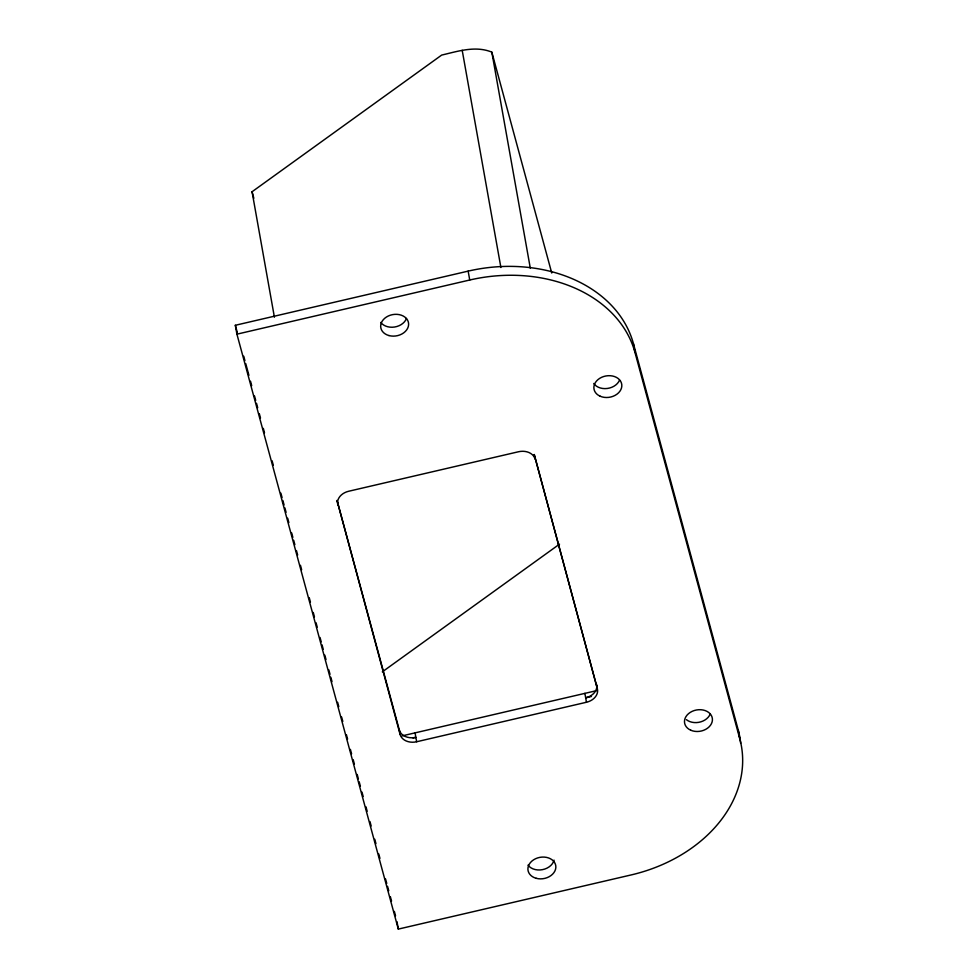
<?xml version="1.0" encoding="UTF-8"?>
<svg xmlns="http://www.w3.org/2000/svg" width="978" height="978" viewBox="0 0 978 978"><rect width="100%" height="100%" fill="white"/><g stroke="black" fill="none" stroke-linecap="round" stroke-linejoin="round"><path stroke-width="1.47" d="M274.415 317.227L252.067 191.749L441.665 55.086C457.9 51.296 475.504 45.416 491.824 52.14L551.739 273.021M382.312 671.862L559.526 544.135M738.182 729.832L739.771 738.72A140.746 107.971 -10.1 0 1 631.128 874.943L398.315 929.1L236.921 334.17L235.331 325.283L468.156 271.126A140.746 107.971 -10.1 0 1 633.426 343.645L738.182 729.832A140.746 107.971 -10.1 0 1 740.664 743.219M236.921 334.17L469.733 280.014A140.746 107.971 -10.1 0 1 635.003 352.532L739.771 738.72M402.092 735.884L596.421 690.688M412.973 737.974L415.858 737.314A14.071 10.795 -10.1 0 1 399.33 730.053L337.031 500.43L400.124 734.502A14.071 10.795 -10.1 0 0 416.652 741.752L586.47 702.253A14.071 10.795 -10.1 0 0 597.338 688.634L534.245 454.562L597.338 688.634M591.445 696.47L585.675 697.815A14.071 10.795 -10.1 0 0 596.543 684.184M252.067 191.749L253.84 198.265M235.331 325.283L237.336 332.642M243.73 356.2L244.928 360.625M245.722 363.571L248.925 375.344M250.515 381.237L251.713 385.662M254.512 395.968L255.71 400.381M256.505 403.327L257.703 407.753M259.304 413.633L260.503 418.058M263.302 428.364L264.5 432.777M272.092 460.76L273.29 465.173M280.882 493.156L282.08 497.57M282.874 500.516L284.072 504.941M284.879 507.888L286.077 512.301M287.666 518.193L288.865 522.607M291.664 532.912L292.862 537.338M293.669 540.284L294.867 544.697M296.456 550.59L297.654 555.003M300.454 565.321L301.652 569.734M309.244 597.717L310.442 602.13M313.241 612.436L314.439 616.861M316.041 622.741L317.239 627.167M320.026 637.473L321.224 641.886M322.031 644.832L323.229 649.258M324.818 655.138L326.016 659.563M328.816 669.869L330.014 674.282M330.821 677.228L332.019 681.654M337.606 702.265L338.804 706.691M341.603 716.996L342.801 721.409M346.395 734.661L347.593 739.087M350.393 749.392L351.591 753.806M353.192 759.698L354.391 764.111M357.178 774.429L358.376 778.843M359.183 781.789L360.381 786.202M361.982 792.094L363.18 796.508M365.968 806.826L367.166 811.239M369.965 821.544L371.163 825.97M374.757 839.222L375.955 843.635M378.755 853.941L379.953 858.366M385.552 878.977L386.75 883.403M387.545 886.337L388.743 890.762M390.344 896.655L391.542 901.068M394.342 911.374L395.54 915.799M633.426 343.645L635.003 352.532M491.824 52.14L530.32 268.265M584.881 693.365L586.47 702.253M462.203 50.306L500.895 267.507M468.156 271.126L469.733 280.014M415.063 732.864L416.652 741.752M399.33 730.053L400.124 734.502M396.995 921.692L398.315 929.1M406.481 318.449A14.071 10.795 -10.1 0 1 394.537 327.031A14.071 10.795 -10.1 0 1 380.784 322.41M554.037 860.127A14.071 10.795 -10.1 0 1 542.46 869.662A14.071 10.795 -10.1 0 1 528.022 865.151M619.539 380.161A14.071 10.795 -10.1 0 1 607.277 388.474A14.071 10.795 -10.1 0 1 593.768 383.486M710.15 714.16A14.071 10.795 -10.1 0 1 686.422 719.674M337.826 504.88A14.071 10.795 -10.1 0 1 348.694 491.249L518.511 451.75A14.071 10.795 -10.1 0 1 535.039 459.012M536.213 878.305A14.071 10.795 -10.1 0 0 555.785 865.823A14.071 10.795 -10.1 0 0 533.658 859.772A14.071 10.795 -10.1 0 0 536.213 878.305M388.975 335.564A14.071 10.795 -10.1 0 0 408.547 323.07A14.071 10.795 -10.1 0 0 386.42 317.031A14.071 10.795 -10.1 0 0 388.975 335.564M600.162 396.224A14.071 10.795 -10.1 0 0 621.812 386.212A14.071 10.795 -10.1 0 0 601.568 377.337A14.071 10.795 -10.1 0 0 600.162 396.224M690.774 730.224A14.071 10.795 -10.1 0 0 712.412 720.211A14.071 10.795 -10.1 0 0 692.179 711.336A14.071 10.795 -10.1 0 0 690.774 730.224"/></g></svg>
